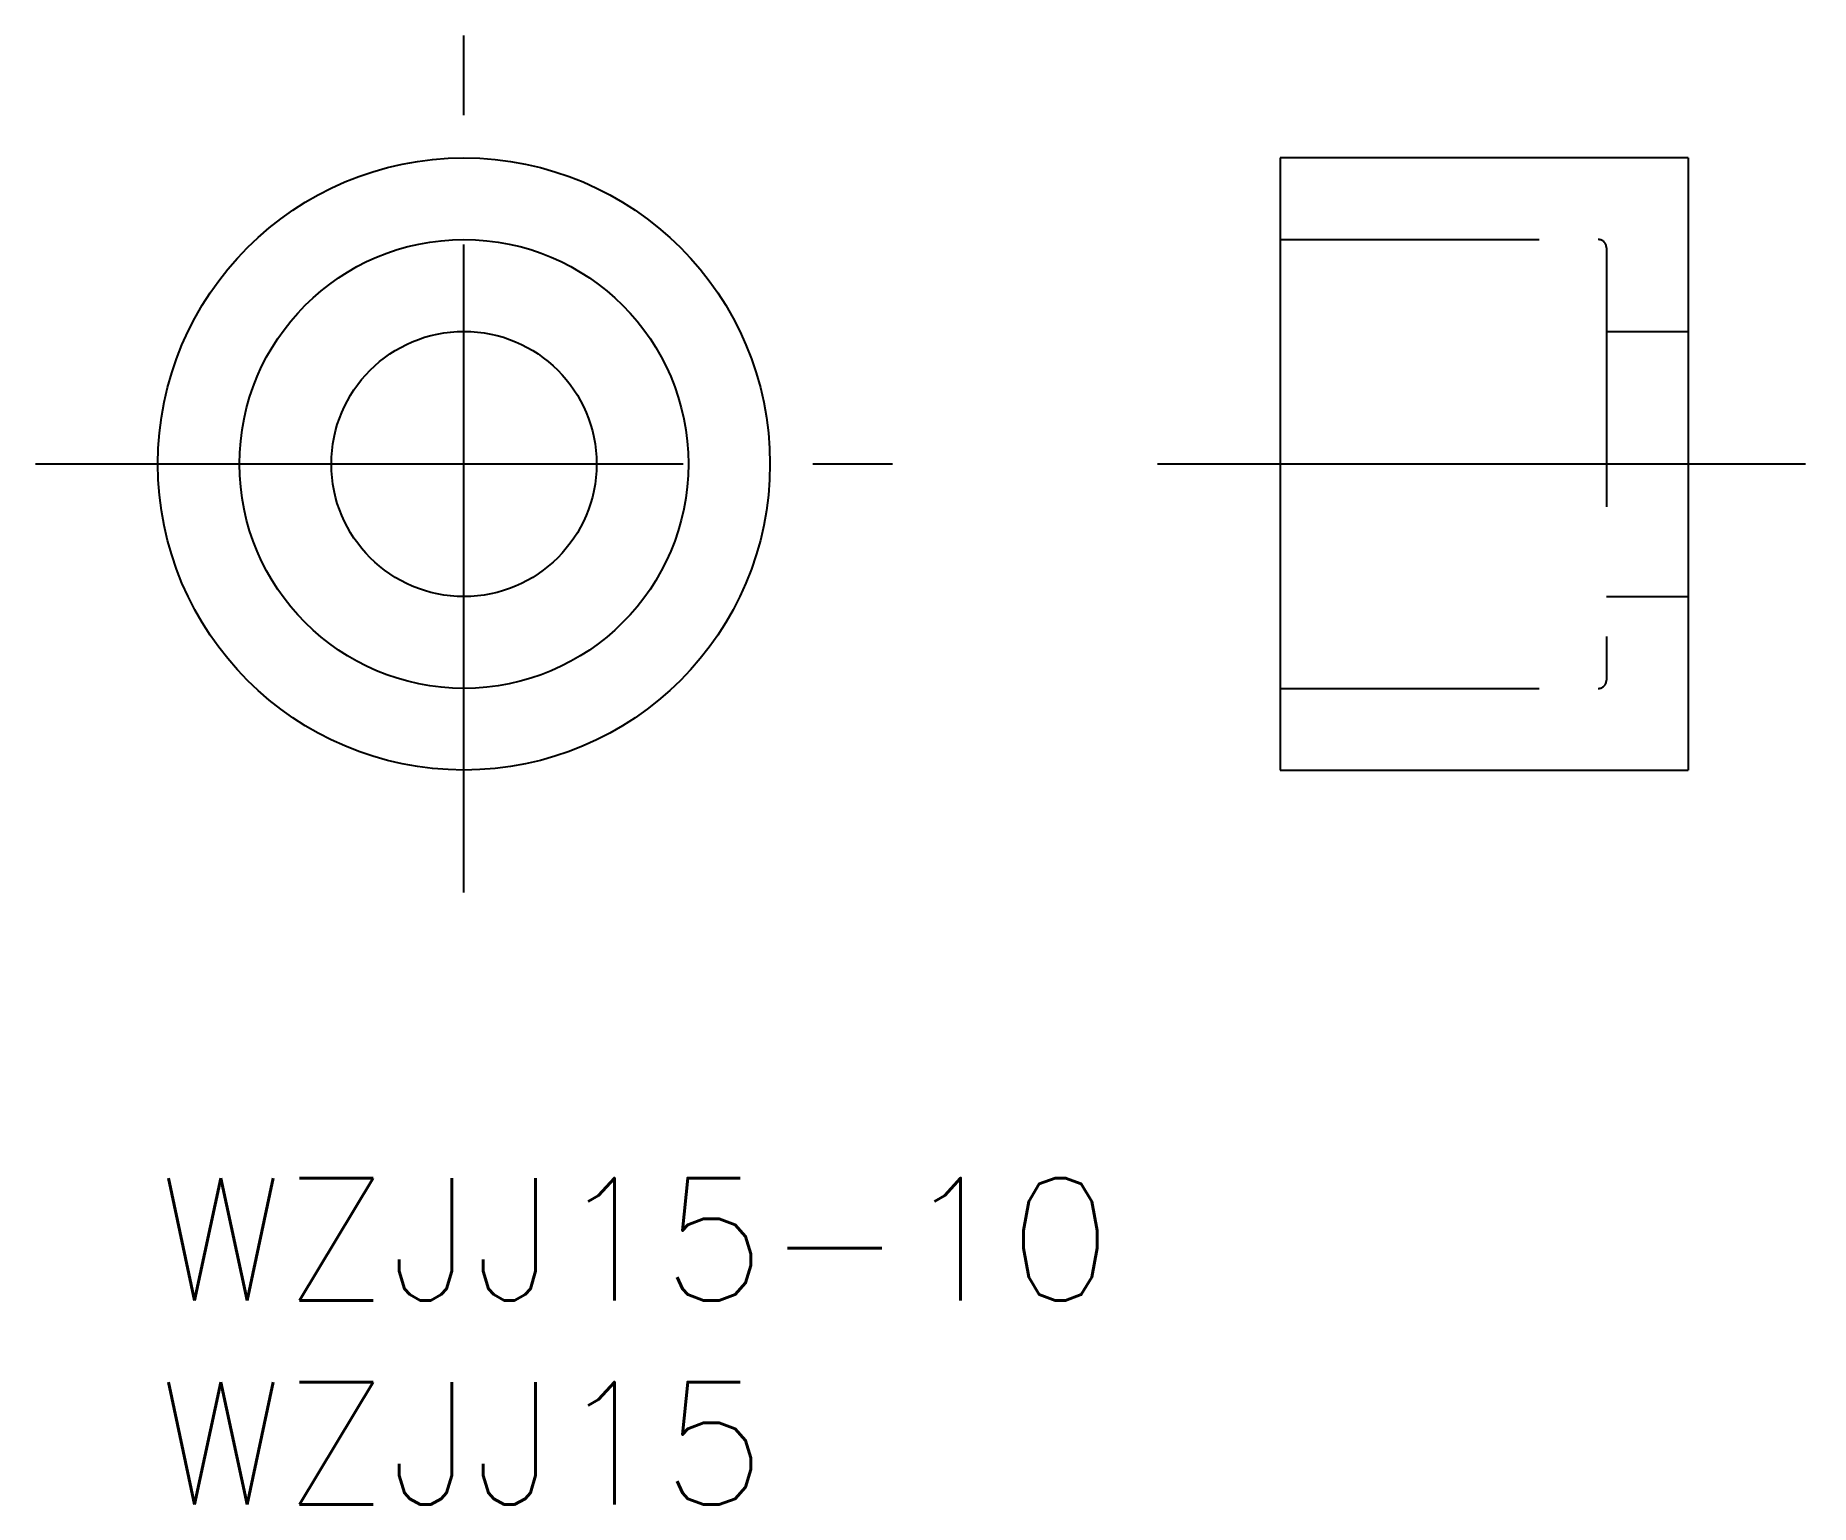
# Model space of a CAD drawing. Extents: x -3 to 40.5, y -8 to 28.
import ezdxf

# ---------------------------------------------------------------- set-up
doc = ezdxf.new("R2010")
doc.units = 0
doc.header["$LTSCALE"] = 0.5
doc.linetypes.add('CENTER', pattern=[50.8, 31.75, -6.35, 6.35, -6.35])
doc.linetypes.add('DASHED', pattern=[19.05, 12.7, -6.35])
for name, color, linetype in [('MSM_CENTER', 1, 'CENTER'), ('MSM_CONTINUOUS', 7, 'CONTINUOUS'), ('MSM_DASHED', 4, 'DASHED'), ('MSM_PART_NUMBER', 7, 'CONTINUOUS')]:
    doc.layers.add(name, color=color, linetype=linetype)
doc.styles.get("Standard").update_dxf_attribs({"font": 'txt.shx', "height": 1, "bigfont": 'bigfont.shx'})

# ---------------------------------------------------------------- blocks, each defined once
blk = doc.blocks.new('*U3')
at = {"layer": 'MSM_PART_NUMBER'}
blk.add_text('WZJJ15-10', height=3, dxfattribs=at).set_placement((0, -3))
blk = doc.blocks.new('*U4')
at = {"layer": 'MSM_PART_NUMBER'}
blk.add_text('WZJJ15', height=3, dxfattribs=at).set_placement((0, -8))

msp = doc.modelspace()

# ---------------------------------------------------------------- linework, layer by layer
at = {"layer": 'MSM_CENTER'}
for p, q in [((7.5, 7), (7.5, 28)), ((-3, 17.5), (18, 17.5)), ((24.5, 17.5), (40.5, 17.5))]:
    msp.add_line(p, q, dxfattribs=at)
at = {"layer": 'MSM_CONTINUOUS'}
for p, q in [((37.5, 25), (27.5, 25)), ((27.5, 25), (27.5, 10)), ((37.5, 25), (37.5, 10)), ((27.5, 10), (37.5, 10))]:
    msp.add_line(p, q, dxfattribs=at)
for radius in [7.5, 5.5, 3.25]:
    msp.add_circle((7.5, 17.5), radius, dxfattribs=at)
at = {"layer": 'MSM_DASHED'}
for p, q in [((27.5, 23), (35.3, 23)), ((35.5, 22.8), (35.5, 12.2)), ((35.5, 20.75), (37.5, 20.75)), ((35.5, 14.25), (37.5, 14.25)), ((27.5, 12), (35.3, 12))]:
    msp.add_line(p, q, dxfattribs=at)
for centre, start, end in [((35.3, 22.8), 0, 90), ((35.3, 12.2), 270, 0)]:
    msp.add_arc(centre, 0.2, start, end, dxfattribs=at)

# ---------------------------------------------------------------- block references
at = {"layer": 'MSM_CONTINUOUS'}
for name in ['*U3', '*U4']:
    msp.add_blockref(name, (0, 0), dxfattribs=at)

doc.saveas('drawing.dxf')
